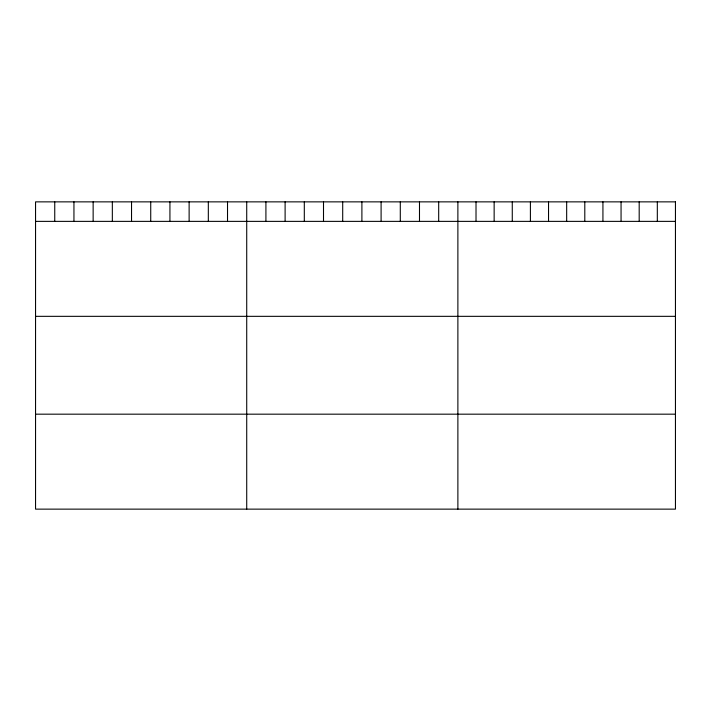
<?xml version="1.0" encoding="UTF-8"?>
<svg xmlns="http://www.w3.org/2000/svg" width="711" height="711" viewBox="0 0 711 711"><rect width="100%" height="100%" fill="white"/><g stroke="black" fill="none" stroke-linecap="round" stroke-linejoin="round"><path stroke-width="1.07" d="M35.55 221.37L675.45 221.37M35.55 316.333L675.45 316.333M35.55 414.175L675.45 414.175M657.32 201.862L657.32 221.37M639.189 201.862L639.189 221.37M621.058 201.862L621.058 221.37M602.928 201.862L602.928 221.37M584.798 201.862L584.798 221.37M566.667 201.862L566.667 221.37M548.537 201.862L548.537 221.37M530.406 201.862L530.406 221.37M512.275 201.862L512.275 221.37M494.145 201.862L494.145 221.37M476.015 201.862L476.015 221.37M457.884 201.862L457.884 509.138M438.687 201.862L438.687 221.37M419.49 201.862L419.49 221.37M400.293 201.862L400.293 221.37M381.096 201.862L381.096 221.37M361.899 201.862L361.899 221.37M342.702 201.862L342.702 221.37M323.505 201.862L323.505 221.37M304.308 201.862L304.308 221.37M285.111 201.862L285.111 221.37M265.914 201.862L265.914 221.37M246.717 201.862L246.717 509.138M227.52 201.862L227.52 221.37M208.323 201.862L208.323 221.37M189.126 201.862L189.126 221.37M169.929 201.862L169.929 221.37M150.732 201.862L150.732 221.37M131.535 201.862L131.535 221.37M112.338 201.862L112.338 221.37M93.141 201.862L93.141 221.37M73.944 201.862L73.944 221.37M54.747 201.862L54.747 221.37M675.45 201.862L35.55 201.862L35.55 509.138L675.45 509.138L675.45 201.862"/></g></svg>
